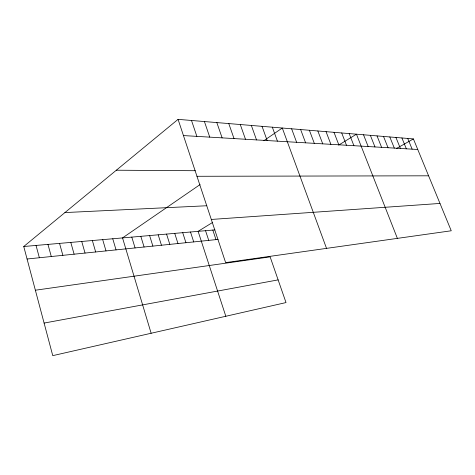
<?xml version="1.0" encoding="UTF-8"?>
<svg xmlns="http://www.w3.org/2000/svg" width="475" height="475" viewBox="0 0 475 475"><rect width="100%" height="100%" fill="white"/><g stroke="black" fill="none" stroke-linecap="round" stroke-linejoin="round"><path stroke-width="0.71" d="M35.37 290.219L270.132 256.874L286.015 302.569L52.761 355.644L23.75 246.501L178.066 119.356L413.398 138.92L451.25 230.773L225.631 262.61L178.066 119.356M200.094 184.561L122.538 237.91L151.139 333.26M263.851 140.701L282.287 128.018L326.527 248.372M212.693 222.395L198.111 231.343L225.821 316.267M338.711 145.077L356.452 134.188L397.379 238.373M396.548 148.449L413.398 138.92M44.098 323.071L278.13 279.888M27.075 259.006L218.114 239.418M23.75 246.501L214.943 229.882M211.304 219.456L439.987 203.442M64.927 212.574L206.785 205.752M196.971 176.284L428.598 175.809M116.345 170.21L195.284 170.721M183.457 135.577L417.751 149.488M407.734 138.451L412.122 149.15M401.915 137.964L406.345 148.812M395.942 137.471L400.407 148.455M389.809 136.96L394.309 148.093M383.509 136.438L388.045 147.725M377.025 135.898L381.603 147.339M370.363 135.345L374.977 146.947M363.512 134.775L368.161 146.543M349.19 133.582L353.917 145.7M341.709 132.958L346.477 145.255M333.996 132.317L338.806 144.798M326.046 131.658L330.891 144.329M317.846 130.975L322.733 143.848M309.379 130.275L314.308 143.343M300.639 129.544L305.609 142.833M291.614 128.796L296.62 142.298M272.335 127.193L277.424 141.158M262.034 126.332L267.158 140.547M251.352 125.448L256.518 139.917M240.273 124.527L245.48 139.258M228.778 123.571L234.021 138.581M216.832 122.58L222.116 137.875M204.422 121.547L209.742 137.138M191.508 120.472L196.864 136.373M212.812 230.066L215.988 239.638M205.55 230.696L208.733 240.38M190.505 232.002L193.711 241.917M182.715 232.679L185.933 242.719M174.741 233.373L177.971 243.533M166.565 234.086L169.812 244.37M158.193 234.81L161.447 245.225M149.613 235.558L152.879 246.103M140.82 236.324L144.091 247.006M131.795 237.108L135.078 247.932M112.753 238.765L116.048 249.88M102.695 239.638L105.996 250.913M92.358 240.534L95.665 251.97M81.73 241.46L85.043 253.062M70.793 242.41L74.112 254.184M59.547 243.39L62.866 255.336M47.963 244.393L51.288 256.524M36.041 245.433L39.366 257.747"/></g></svg>
